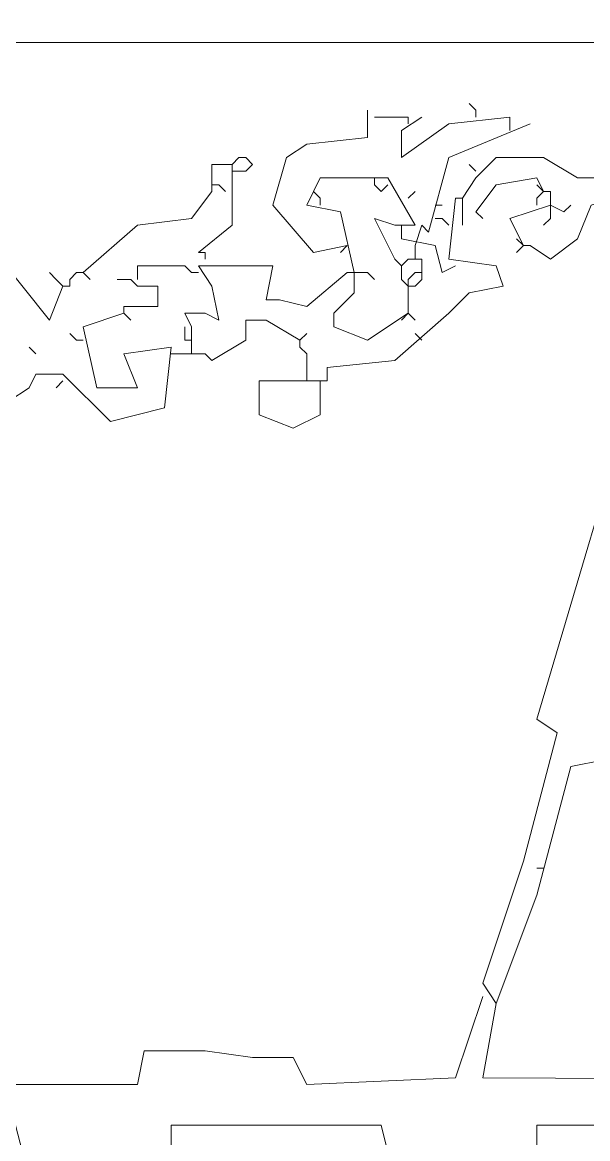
# Model space of a CAD drawing. Header units: millimetres. Extents: x -91 to 120, y -182 to 176.
# Drawn here: x -6.2 to 22.9, y 118.7 to 176.3 of the extents above; entities that cross this region are included whole.
import ezdxf

# ---------------------------------------------------------------- set-up
doc = ezdxf.new("R2010")
doc.units = ezdxf.units.MM
doc.header["$MEASUREMENT"] = 0
doc.layers.add('Katman 1', color=7, linetype='Continuous')

msp = doc.modelspace()

# ---------------------------------------------------------------- linework, layer by layer
at = {"layer": 'Katman 1', "lineweight": 9}
for points, knots in [([(18.1906, 125.6844), (18.1906, 125.6844), (20.2836, 131.2658), (20.2836, 131.2658), (20.2836, 131.2658), (20.2836, 131.2658), (22.0278, 137.8937), (22.0278, 137.8937), (22.0278, 137.8937), (22.0278, 137.8937), (23.772, 138.2425), (23.772, 138.2425), (23.772, 138.2425), (23.772, 138.2425), (29.3534, 157.0797), (29.3534, 157.0797), (29.3534, 157.0797), (29.3534, 157.0797), (27.958, 157.7774), (27.958, 157.7774), (27.958, 157.7774), (27.958, 157.7774), (33.1906, 175.5681), (33.1906, 175.5681), (33.1906, 175.5681), (33.1906, 175.5681), (41.5627, 175.5681), (41.5627, 175.5681), (41.5627, 175.5681), (41.5627, 175.5681), (41.9115, 174.1727), (41.9115, 174.1727), (41.9115, 174.1727), (41.9115, 174.1727), (47.1441, 173.8239), (47.1441, 173.8239), (47.1441, 173.8239), (47.1441, 173.8239), (49.5859, 174.1727), (49.5859, 174.1727), (49.5859, 174.1727), (49.5859, 174.1727), (49.5859, 175.5681), (49.5859, 175.5681), (49.5859, 175.5681), (49.5859, 175.5681), (60.3999, 175.5681), (60.3999, 175.5681), (60.3999, 175.5681), (60.3999, 175.5681), (60.7487, 174.1727), (60.7487, 174.1727), (60.7487, 174.1727), (60.7487, 174.1727), (61.4464, 174.1727), (61.4464, 174.1727), (61.4464, 174.1727), (61.4464, 174.1727), (67.3766, 173.8239), (67.3766, 173.8239), (67.3766, 173.8239), (67.3766, 173.8239), (68.4231, 174.1727), (68.4231, 174.1727), (68.4231, 174.1727), (68.4231, 174.1727), (68.4231, 175.5681), (68.4231, 175.5681), (68.4231, 175.5681), (68.4231, 175.5681), (76.7952, 175.5681), (76.7952, 175.5681), (76.7952, 175.5681), (76.7952, 175.5681), (82.0278, 157.4286), (82.0278, 157.4286), (82.0278, 157.4286), (82.0278, 157.4286), (80.6324, 157.0797), (80.6324, 157.0797), (80.6324, 157.0797), (80.6324, 157.0797), (86.5627, 137.8937), (86.5627, 137.8937), (86.5627, 137.8937), (86.5627, 137.8937), (89.7022, 137.8937), (89.7022, 137.8937), (89.7022, 137.8937), (89.7022, 137.8937), (97.7255, 137.5448), (97.7255, 137.5448), (97.7255, 137.5448), (97.7255, 137.5448), (97.7255, 136.1495), (97.7255, 136.1495), (97.7255, 136.1495), (97.7255, 136.1495), (99.8185, 136.1495), (99.8185, 136.1495), (99.8185, 136.1495), (99.8185, 136.1495), (105.7487, 135.8007), (105.7487, 135.8007), (105.7487, 135.8007), (105.7487, 135.8007), (109.5859, 136.1495), (109.5859, 136.1495), (109.5859, 136.1495), (109.5859, 136.1495), (109.9348, 137.5448), (109.9348, 137.5448), (109.9348, 137.5448), (109.9348, 137.5448), (116.9115, 137.8937), (116.9115, 137.8937), (116.9115, 137.8937), (116.9115, 137.8937), (117.2603, 148.3588), (117.2603, 148.3588), (117.2603, 148.3588), (117.2603, 148.3588), (118.6557, 148.3588), (118.6557, 148.3588), (118.6557, 148.3588), (118.6557, 148.3588), (118.6557, 163.7076), (118.6557, 163.7076), (118.6557, 163.7076), (118.6557, 163.7076), (116.9115, 164.4053), (116.9115, 164.4053), (116.9115, 164.4053), (116.9115, 164.4053), (116.9115, 174.5216), (116.9115, 174.5216), (116.9115, 174.5216), (116.9115, 174.5216), (109.5859, 174.8704), (109.5859, 174.8704), (109.5859, 174.8704), (109.5859, 174.8704), (109.5859, 176.2658), (109.5859, 176.2658), (109.5859, 176.2658), (109.5859, 176.2658), (97.7255, 175.9169), (97.7255, 175.9169), (97.7255, 175.9169), (97.7255, 175.9169), (97.7255, 174.5216), (97.7255, 174.5216), (97.7255, 174.5216), (97.7255, 174.5216), (89.3534, 174.1727), (89.3534, 174.1727), (89.3534, 174.1727), (89.3534, 174.1727), (90.7487, 171.382), (90.7487, 171.382), (90.7487, 171.382), (90.7487, 171.382), (90.051, 166.8472), (90.051, 166.8472), (90.051, 166.8472), (90.051, 166.8472), (86.5627, 161.9634), (86.5627, 161.9634), (86.5627, 161.9634), (86.5627, 161.9634), (86.2138, 162.3123), (86.2138, 162.3123)], [0, 0, 0, 0, 0.0227273, 0.0227273, 0.0227273, 0.0227273, 0.0454545, 0.0454545, 0.0454545, 0.0454545, 0.0681818, 0.0681818, 0.0681818, 0.0681818, 0.0909091, 0.0909091, 0.0909091, 0.0909091, 0.1136364, 0.1136364, 0.1136364, 0.1136364, 0.1363636, 0.1363636, 0.1363636, 0.1363636, 0.1590909, 0.1590909, 0.1590909, 0.1590909, 0.1818182, 0.1818182, 0.1818182, 0.1818182, 0.2045455, 0.2045455, 0.2045455, 0.2045455, 0.2272727, 0.2272727, 0.2272727, 0.2272727, 0.25, 0.25, 0.25, 0.25, 0.2727273, 0.2727273, 0.2727273, 0.2727273, 0.2954545, 0.2954545, 0.2954545, 0.2954545, 0.3181818, 0.3181818, 0.3181818, 0.3181818, 0.3409091, 0.3409091, 0.3409091, 0.3409091, 0.3636364, 0.3636364, 0.3636364, 0.3636364, 0.3863636, 0.3863636, 0.3863636, 0.3863636, 0.4090909, 0.4090909, 0.4090909, 0.4090909, 0.4318182, 0.4318182, 0.4318182, 0.4318182, 0.4545455, 0.4545455, 0.4545455, 0.4545455, 0.4772727, 0.4772727, 0.4772727, 0.4772727, 0.5, 0.5, 0.5, 0.5, 0.5227273, 0.5227273, 0.5227273, 0.5227273, 0.5454545, 0.5454545, 0.5454545, 0.5454545, 0.5681818, 0.5681818, 0.5681818, 0.5681818, 0.5909091, 0.5909091, 0.5909091, 0.5909091, 0.6136364, 0.6136364, 0.6136364, 0.6136364, 0.6363636, 0.6363636, 0.6363636, 0.6363636, 0.6590909, 0.6590909, 0.6590909, 0.6590909, 0.6818182, 0.6818182, 0.6818182, 0.6818182, 0.7045455, 0.7045455, 0.7045455, 0.7045455, 0.7272727, 0.7272727, 0.7272727, 0.7272727, 0.75, 0.75, 0.75, 0.75, 0.7727273, 0.7727273, 0.7727273, 0.7727273, 0.7954545, 0.7954545, 0.7954545, 0.7954545, 0.8181818, 0.8181818, 0.8181818, 0.8181818, 0.8409091, 0.8409091, 0.8409091, 0.8409091, 0.8636364, 0.8636364, 0.8636364, 0.8636364, 0.8863636, 0.8863636, 0.8863636, 0.8863636, 0.9090909, 0.9090909, 0.9090909, 0.9090909, 0.9318182, 0.9318182, 0.9318182, 0.9318182, 0.9545455, 0.9545455, 0.9545455, 0.9545455, 1, 1, 1, 1]), ([(18.1906, 125.6844), (18.1906, 125.6844), (17.4929, 126.7309), (17.4929, 126.7309), (17.4929, 126.7309), (17.4929, 126.7309), (19.5859, 133.0099), (19.5859, 133.0099), (19.5859, 133.0099), (19.5859, 133.0099), (21.3301, 139.6379), (21.3301, 139.6379), (21.3301, 139.6379), (21.3301, 139.6379), (20.2836, 140.3355), (20.2836, 140.3355), (20.2836, 140.3355), (20.2836, 140.3355), (25.865, 159.1727), (25.865, 159.1727), (25.865, 159.1727), (25.865, 159.1727), (27.6092, 159.5216), (27.6092, 159.5216), (27.6092, 159.5216), (27.6092, 159.5216), (32.1441, 175.2193), (32.1441, 175.2193), (32.1441, 175.2193), (32.1441, 175.2193), (-43.2048, 175.2193), (-43.2048, 175.2193), (-43.2048, 175.2193), (-43.2048, 175.2193), (-38.321, 159.1727), (-38.321, 159.1727), (-38.321, 159.1727), (-38.321, 159.1727), (-36.5769, 159.1727), (-36.5769, 159.1727), (-36.5769, 159.1727), (-36.5769, 159.1727), (-31.3443, 141.7309), (-31.3443, 141.7309), (-31.3443, 141.7309), (-31.3443, 141.7309), (-31.3443, 139.9867), (-31.3443, 139.9867), (-31.3443, 139.9867), (-31.3443, 139.9867), (-32.3908, 139.6379), (-32.3908, 139.6379), (-32.3908, 139.6379), (-32.3908, 139.6379), (-26.8094, 121.4983), (-26.8094, 121.4983), (-26.8094, 121.4983), (-26.8094, 121.4983), (-19.135, 121.4983), (-19.135, 121.4983), (-19.135, 121.4983), (-19.135, 121.4983), (-18.7862, 123.2425), (-18.7862, 123.2425), (-18.7862, 123.2425), (-18.7862, 123.2425), (-13.5536, 123.2425), (-13.5536, 123.2425), (-13.5536, 123.2425), (-13.5536, 123.2425), (-12.8559, 122.8937), (-12.8559, 122.8937), (-12.8559, 122.8937), (-12.8559, 122.8937), (-11.1117, 122.8937), (-11.1117, 122.8937), (-11.1117, 122.8937), (-11.1117, 122.8937), (-10.7629, 121.4983), (-10.7629, 121.4983), (-10.7629, 121.4983), (-10.7629, 121.4983), (-0.2978, 121.4983), (-0.2978, 121.4983), (-0.2978, 121.4983), (-0.2978, 121.4983), (0.051, 123.2425), (0.051, 123.2425), (0.051, 123.2425), (0.051, 123.2425), (3.1906, 123.2425), (3.1906, 123.2425), (3.1906, 123.2425), (3.1906, 123.2425), (5.6324, 122.8937), (5.6324, 122.8937), (5.6324, 122.8937), (5.6324, 122.8937), (7.7255, 122.8937), (7.7255, 122.8937), (7.7255, 122.8937), (7.7255, 122.8937), (8.4231, 121.4983), (8.4231, 121.4983), (8.4231, 121.4983), (8.4231, 121.4983), (16.0976, 121.8472), (16.0976, 121.8472), (16.0976, 121.8472), (16.0976, 121.8472), (17.4929, 126.0332), (17.4929, 126.0332)], [0, 0, 0, 0, 0.0344828, 0.0344828, 0.0344828, 0.0344828, 0.0689655, 0.0689655, 0.0689655, 0.0689655, 0.1034483, 0.1034483, 0.1034483, 0.1034483, 0.137931, 0.137931, 0.137931, 0.137931, 0.1724138, 0.1724138, 0.1724138, 0.1724138, 0.2068966, 0.2068966, 0.2068966, 0.2068966, 0.2413793, 0.2413793, 0.2413793, 0.2413793, 0.2758621, 0.2758621, 0.2758621, 0.2758621, 0.3103448, 0.3103448, 0.3103448, 0.3103448, 0.3448276, 0.3448276, 0.3448276, 0.3448276, 0.3793103, 0.3793103, 0.3793103, 0.3793103, 0.4137931, 0.4137931, 0.4137931, 0.4137931, 0.4482759, 0.4482759, 0.4482759, 0.4482759, 0.4827586, 0.4827586, 0.4827586, 0.4827586, 0.5172414, 0.5172414, 0.5172414, 0.5172414, 0.5517241, 0.5517241, 0.5517241, 0.5517241, 0.5862069, 0.5862069, 0.5862069, 0.5862069, 0.6206897, 0.6206897, 0.6206897, 0.6206897, 0.6551724, 0.6551724, 0.6551724, 0.6551724, 0.6896552, 0.6896552, 0.6896552, 0.6896552, 0.7241379, 0.7241379, 0.7241379, 0.7241379, 0.7586207, 0.7586207, 0.7586207, 0.7586207, 0.7931034, 0.7931034, 0.7931034, 0.7931034, 0.8275862, 0.8275862, 0.8275862, 0.8275862, 0.862069, 0.862069, 0.862069, 0.862069, 0.8965517, 0.8965517, 0.8965517, 0.8965517, 0.9310345, 0.9310345, 0.9310345, 0.9310345, 1, 1, 1, 1]), ([(10.5162, 164.7541), (10.5162, 164.7541), (8.772, 164.4053), (8.772, 164.4053), (8.772, 164.4053), (8.772, 164.4053), (6.679, 166.8472), (6.679, 166.8472), (6.679, 166.8472), (6.679, 166.8472), (7.3766, 169.289), (7.3766, 169.289), (7.3766, 169.289), (7.3766, 169.289), (8.4231, 169.9867), (8.4231, 169.9867), (8.4231, 169.9867), (8.4231, 169.9867), (11.5627, 170.3355), (11.5627, 170.3355), (11.5627, 170.3355), (11.5627, 170.3355), (11.5627, 171.7309), (11.5627, 171.7309)], [0, 0, 0, 0, 0.1428571, 0.1428571, 0.1428571, 0.1428571, 0.2857143, 0.2857143, 0.2857143, 0.2857143, 0.4285714, 0.4285714, 0.4285714, 0.4285714, 0.5714286, 0.5714286, 0.5714286, 0.5714286, 0.7142857, 0.7142857, 0.7142857, 0.7142857, 1, 1, 1, 1]), ([(17.1441, 171.382), (17.1441, 171.382), (17.1441, 171.7309), (17.1441, 171.7309), (17.1441, 171.7309), (17.1441, 171.7309), (16.7952, 172.0797), (16.7952, 172.0797)], [0, 0, 0, 0, 0.3333333, 0.3333333, 0.3333333, 0.3333333, 1, 1, 1, 1]), ([(13.6557, 171.0332), (13.6557, 171.0332), (13.6557, 171.382), (13.6557, 171.382), (13.6557, 171.382), (13.6557, 171.382), (11.9115, 171.382), (11.9115, 171.382)], [0, 0, 0, 0, 0.3333333, 0.3333333, 0.3333333, 0.3333333, 1, 1, 1, 1]), ([(18.8882, 170.6844), (18.8882, 170.6844), (18.8882, 171.382), (18.8882, 171.382), (18.8882, 171.382), (18.8882, 171.382), (15.7487, 171.0332), (15.7487, 171.0332), (15.7487, 171.0332), (15.7487, 171.0332), (13.3069, 169.289), (13.3069, 169.289), (13.3069, 169.289), (13.3069, 169.289), (13.3069, 170.6844), (13.3069, 170.6844), (13.3069, 170.6844), (13.3069, 170.6844), (14.3534, 171.382), (14.3534, 171.382)], [0, 0, 0, 0, 0.1666667, 0.1666667, 0.1666667, 0.1666667, 0.3333333, 0.3333333, 0.3333333, 0.3333333, 0.5, 0.5, 0.5, 0.5, 0.6666667, 0.6666667, 0.6666667, 0.6666667, 1, 1, 1, 1]), ([(14.0045, 164.7541), (14.0045, 164.7541), (14.3534, 165.8006), (14.3534, 165.8006), (14.3534, 165.8006), (14.3534, 165.8006), (14.7022, 165.4518), (14.7022, 165.4518), (14.7022, 165.4518), (14.7022, 165.4518), (15.7487, 169.289), (15.7487, 169.289), (15.7487, 169.289), (15.7487, 169.289), (19.9348, 171.0332), (19.9348, 171.0332)], [0, 0, 0, 0, 0.2, 0.2, 0.2, 0.2, 0.4, 0.4, 0.4, 0.4, 0.6, 0.6, 0.6, 0.6, 1, 1, 1, 1]), ([(4.9348, 168.5913), (4.9348, 168.5913), (5.2836, 168.5913), (5.2836, 168.5913), (5.2836, 168.5913), (5.2836, 168.5913), (5.6324, 168.9402), (5.6324, 168.9402), (5.6324, 168.9402), (5.6324, 168.9402), (5.2836, 169.289), (5.2836, 169.289), (5.2836, 169.289), (5.2836, 169.289), (4.9348, 169.289), (4.9348, 169.289), (4.9348, 169.289), (4.9348, 169.289), (4.5859, 168.9402), (4.5859, 168.9402)], [0, 0, 0, 0, 0.1666667, 0.1666667, 0.1666667, 0.1666667, 0.3333333, 0.3333333, 0.3333333, 0.3333333, 0.5, 0.5, 0.5, 0.5, 0.6666667, 0.6666667, 0.6666667, 0.6666667, 1, 1, 1, 1]), ([(16.4464, 167.196), (16.4464, 167.196), (17.1441, 168.2425), (17.1441, 168.2425), (17.1441, 168.2425), (17.1441, 168.2425), (18.1906, 169.289), (18.1906, 169.289), (18.1906, 169.289), (18.1906, 169.289), (20.6324, 169.289), (20.6324, 169.289), (20.6324, 169.289), (20.6324, 169.289), (22.3766, 168.2425), (22.3766, 168.2425), (22.3766, 168.2425), (22.3766, 168.2425), (25.1673, 168.2425), (25.1673, 168.2425)], [0, 0, 0, 0, 0.1666667, 0.1666667, 0.1666667, 0.1666667, 0.3333333, 0.3333333, 0.3333333, 0.3333333, 0.5, 0.5, 0.5, 0.5, 0.6666667, 0.6666667, 0.6666667, 0.6666667, 1, 1, 1, 1]), ([(19.5859, 164.7541), (19.5859, 164.7541), (19.9348, 164.7541), (19.9348, 164.7541), (19.9348, 164.7541), (19.9348, 164.7541), (20.9813, 164.0565), (20.9813, 164.0565), (20.9813, 164.0565), (20.9813, 164.0565), (22.3766, 165.103), (22.3766, 165.103), (22.3766, 165.103), (22.3766, 165.103), (23.0743, 166.8472), (23.0743, 166.8472), (23.0743, 166.8472), (23.0743, 166.8472), (25.1673, 167.5448), (25.1673, 167.5448), (25.1673, 167.5448), (25.1673, 167.5448), (25.5162, 169.289), (25.5162, 169.289)], [0, 0, 0, 0, 0.1428571, 0.1428571, 0.1428571, 0.1428571, 0.2857143, 0.2857143, 0.2857143, 0.2857143, 0.4285714, 0.4285714, 0.4285714, 0.4285714, 0.5714286, 0.5714286, 0.5714286, 0.5714286, 0.7142857, 0.7142857, 0.7142857, 0.7142857, 1, 1, 1, 1]), ([(-3.0885, 163.3588), (-3.0885, 163.3588), (-0.2978, 165.8006), (-0.2978, 165.8006), (-0.2978, 165.8006), (-0.2978, 165.8006), (2.4929, 166.1495), (2.4929, 166.1495), (2.4929, 166.1495), (2.4929, 166.1495), (3.5394, 167.5448), (3.5394, 167.5448), (3.5394, 167.5448), (3.5394, 167.5448), (3.5394, 168.9402), (3.5394, 168.9402), (3.5394, 168.9402), (3.5394, 168.9402), (4.5859, 168.9402), (4.5859, 168.9402), (4.5859, 168.9402), (4.5859, 168.9402), (4.5859, 165.8006), (4.5859, 165.8006), (4.5859, 165.8006), (4.5859, 165.8006), (2.8417, 164.4053), (2.8417, 164.4053), (2.8417, 164.4053), (2.8417, 164.4053), (3.1906, 164.4053), (3.1906, 164.4053), (3.1906, 164.4053), (3.1906, 164.4053), (3.1906, 164.0565), (3.1906, 164.0565)], [0, 0, 0, 0, 0.1, 0.1, 0.1, 0.1, 0.2, 0.2, 0.2, 0.2, 0.3, 0.3, 0.3, 0.3, 0.4, 0.4, 0.4, 0.4, 0.5, 0.5, 0.5, 0.5, 0.6, 0.6, 0.6, 0.6, 0.7, 0.7, 0.7, 0.7, 0.8, 0.8, 0.8, 0.8, 1, 1, 1, 1]), ([(4.9348, 168.5913), (4.9348, 168.5913), (4.5859, 168.5913), (4.5859, 168.5913), (4.5859, 168.5913), (4.5859, 168.5913), (4.5859, 168.9402), (4.5859, 168.9402)], [0, 0, 0, 0, 0.3333333, 0.3333333, 0.3333333, 0.3333333, 1, 1, 1, 1]), ([(10.865, 163.3588), (10.865, 163.3588), (10.1673, 166.4983), (10.1673, 166.4983), (10.1673, 166.4983), (10.1673, 166.4983), (8.4231, 166.8472), (8.4231, 166.8472), (8.4231, 166.8472), (8.4231, 166.8472), (9.1208, 168.2425), (9.1208, 168.2425), (9.1208, 168.2425), (9.1208, 168.2425), (12.6092, 168.2425), (12.6092, 168.2425), (12.6092, 168.2425), (12.6092, 168.2425), (14.0045, 165.8006), (14.0045, 165.8006), (14.0045, 165.8006), (14.0045, 165.8006), (12.958, 165.8006), (12.958, 165.8006), (12.958, 165.8006), (12.958, 165.8006), (11.9115, 166.1495), (11.9115, 166.1495), (11.9115, 166.1495), (11.9115, 166.1495), (12.958, 164.0565), (12.958, 164.0565), (12.958, 164.0565), (12.958, 164.0565), (13.3069, 163.7076), (13.3069, 163.7076)], [0, 0, 0, 0, 0.1, 0.1, 0.1, 0.1, 0.2, 0.2, 0.2, 0.2, 0.3, 0.3, 0.3, 0.3, 0.4, 0.4, 0.4, 0.4, 0.5, 0.5, 0.5, 0.5, 0.6, 0.6, 0.6, 0.6, 0.7, 0.7, 0.7, 0.7, 0.8, 0.8, 0.8, 0.8, 1, 1, 1, 1]), ([(12.6092, 167.8937), (12.6092, 167.8937), (12.2604, 167.5448), (12.2604, 167.5448), (12.2604, 167.5448), (12.2604, 167.5448), (11.9115, 167.8937), (11.9115, 167.8937), (11.9115, 167.8937), (11.9115, 167.8937), (11.9115, 168.2425), (11.9115, 168.2425)], [0, 0, 0, 0, 0.25, 0.25, 0.25, 0.25, 0.5, 0.5, 0.5, 0.5, 1, 1, 1, 1]), ([(20.6324, 167.5448), (20.6324, 167.5448), (20.2836, 168.2425), (20.2836, 168.2425), (20.2836, 168.2425), (20.2836, 168.2425), (18.1906, 167.8937), (18.1906, 167.8937), (18.1906, 167.8937), (18.1906, 167.8937), (17.1441, 166.4983), (17.1441, 166.4983), (17.1441, 166.4983), (17.1441, 166.4983), (17.4929, 166.1495), (17.4929, 166.1495)], [0, 0, 0, 0, 0.2, 0.2, 0.2, 0.2, 0.4, 0.4, 0.4, 0.4, 0.6, 0.6, 0.6, 0.6, 1, 1, 1, 1]), ([(3.5394, 167.8937), (3.5394, 167.8937), (3.8883, 167.8937), (3.8883, 167.8937), (3.8883, 167.8937), (3.8883, 167.8937), (4.2371, 167.5448), (4.2371, 167.5448)], [0, 0, 0, 0, 0.3333333, 0.3333333, 0.3333333, 0.3333333, 1, 1, 1, 1]), ([(9.1208, 166.8472), (9.1208, 166.8472), (9.1208, 167.196), (9.1208, 167.196), (9.1208, 167.196), (9.1208, 167.196), (8.772, 167.5448), (8.772, 167.5448)], [0, 0, 0, 0, 0.3333333, 0.3333333, 0.3333333, 0.3333333, 1, 1, 1, 1]), ([(20.2836, 166.8472), (20.2836, 166.8472), (20.2836, 167.196), (20.2836, 167.196), (20.2836, 167.196), (20.2836, 167.196), (20.6324, 167.5448), (20.6324, 167.5448), (20.6324, 167.5448), (20.6324, 167.5448), (20.9813, 167.5448), (20.9813, 167.5448), (20.9813, 167.5448), (20.9813, 167.5448), (20.9813, 166.8472), (20.9813, 166.8472)], [0, 0, 0, 0, 0.2, 0.2, 0.2, 0.2, 0.4, 0.4, 0.4, 0.4, 0.6, 0.6, 0.6, 0.6, 1, 1, 1, 1]), ([(8.4231, 157.7774), (8.4231, 157.7774), (9.4696, 157.7774), (9.4696, 157.7774), (9.4696, 157.7774), (9.4696, 157.7774), (9.4696, 158.4751), (9.4696, 158.4751), (9.4696, 158.4751), (9.4696, 158.4751), (12.958, 158.8239), (12.958, 158.8239), (12.958, 158.8239), (12.958, 158.8239), (15.7487, 161.2658), (15.7487, 161.2658), (15.7487, 161.2658), (15.7487, 161.2658), (16.7952, 162.3123), (16.7952, 162.3123), (16.7952, 162.3123), (16.7952, 162.3123), (18.5394, 162.6611), (18.5394, 162.6611), (18.5394, 162.6611), (18.5394, 162.6611), (18.1906, 163.7076), (18.1906, 163.7076), (18.1906, 163.7076), (18.1906, 163.7076), (15.7487, 164.0565), (15.7487, 164.0565), (15.7487, 164.0565), (15.7487, 164.0565), (16.0976, 167.196), (16.0976, 167.196), (16.0976, 167.196), (16.0976, 167.196), (16.4464, 167.196), (16.4464, 167.196)], [0, 0, 0, 0, 0.0909091, 0.0909091, 0.0909091, 0.0909091, 0.1818182, 0.1818182, 0.1818182, 0.1818182, 0.2727273, 0.2727273, 0.2727273, 0.2727273, 0.3636364, 0.3636364, 0.3636364, 0.3636364, 0.4545455, 0.4545455, 0.4545455, 0.4545455, 0.5454545, 0.5454545, 0.5454545, 0.5454545, 0.6363636, 0.6363636, 0.6363636, 0.6363636, 0.7272727, 0.7272727, 0.7272727, 0.7272727, 0.8181818, 0.8181818, 0.8181818, 0.8181818, 1, 1, 1, 1]), ([(-4.135, 162.6611), (-4.135, 162.6611), (-4.8327, 160.9169), (-4.8327, 160.9169), (-4.8327, 160.9169), (-4.8327, 160.9169), (-7.6234, 164.4053), (-7.6234, 164.4053), (-7.6234, 164.4053), (-7.6234, 164.4053), (-9.7164, 165.4518), (-9.7164, 165.4518), (-9.7164, 165.4518), (-9.7164, 165.4518), (-11.8094, 165.8006), (-11.8094, 165.8006), (-11.8094, 165.8006), (-11.8094, 165.8006), (-11.4606, 166.4983), (-11.4606, 166.4983)], [0, 0, 0, 0, 0.1666667, 0.1666667, 0.1666667, 0.1666667, 0.3333333, 0.3333333, 0.3333333, 0.3333333, 0.5, 0.5, 0.5, 0.5, 0.6666667, 0.6666667, 0.6666667, 0.6666667, 1, 1, 1, 1]), ([(19.5859, 164.7541), (19.5859, 164.7541), (18.8882, 166.1495), (18.8882, 166.1495), (18.8882, 166.1495), (18.8882, 166.1495), (20.9813, 166.8472), (20.9813, 166.8472), (20.9813, 166.8472), (20.9813, 166.8472), (21.679, 166.4983), (21.679, 166.4983), (21.679, 166.4983), (21.679, 166.4983), (22.0278, 166.8472), (22.0278, 166.8472)], [0, 0, 0, 0, 0.2, 0.2, 0.2, 0.2, 0.4, 0.4, 0.4, 0.4, 0.6, 0.6, 0.6, 0.6, 1, 1, 1, 1]), ([(20.9813, 166.4983), (20.9813, 166.4983), (20.9813, 166.1495), (20.9813, 166.1495), (20.9813, 166.1495), (20.9813, 166.1495), (20.6324, 165.8006), (20.6324, 165.8006)], [0, 0, 0, 0, 0.3333333, 0.3333333, 0.3333333, 0.3333333, 1, 1, 1, 1]), ([(15.7487, 165.8006), (15.7487, 165.8006), (15.3999, 166.1495), (15.3999, 166.1495), (15.3999, 166.1495), (15.3999, 166.1495), (15.051, 166.1495), (15.051, 166.1495)], [0, 0, 0, 0, 0.3333333, 0.3333333, 0.3333333, 0.3333333, 1, 1, 1, 1]), ([(16.0976, 163.7076), (16.0976, 163.7076), (15.3999, 163.3588), (15.3999, 163.3588), (15.3999, 163.3588), (15.3999, 163.3588), (15.051, 164.7541), (15.051, 164.7541), (15.051, 164.7541), (15.051, 164.7541), (13.3069, 165.103), (13.3069, 165.103), (13.3069, 165.103), (13.3069, 165.103), (13.3069, 165.4518), (13.3069, 165.4518)], [0, 0, 0, 0, 0.2, 0.2, 0.2, 0.2, 0.4, 0.4, 0.4, 0.4, 0.6, 0.6, 0.6, 0.6, 1, 1, 1, 1]), ([(13.6557, 162.6611), (13.6557, 162.6611), (13.3069, 163.01), (13.3069, 163.01), (13.3069, 163.01), (13.3069, 163.01), (13.3069, 163.7076), (13.3069, 163.7076), (13.3069, 163.7076), (13.3069, 163.7076), (13.6557, 164.0565), (13.6557, 164.0565), (13.6557, 164.0565), (13.6557, 164.0565), (14.3534, 164.0565), (14.3534, 164.0565), (14.3534, 164.0565), (14.3534, 164.0565), (14.3534, 163.3588), (14.3534, 163.3588)], [0, 0, 0, 0, 0.1666667, 0.1666667, 0.1666667, 0.1666667, 0.3333333, 0.3333333, 0.3333333, 0.3333333, 0.5, 0.5, 0.5, 0.5, 0.6666667, 0.6666667, 0.6666667, 0.6666667, 1, 1, 1, 1]), ([(-0.2978, 163.01), (-0.2978, 163.01), (-0.2978, 163.7076), (-0.2978, 163.7076), (-0.2978, 163.7076), (-0.2978, 163.7076), (2.1441, 163.7076), (2.1441, 163.7076), (2.1441, 163.7076), (2.1441, 163.7076), (2.4929, 163.3588), (2.4929, 163.3588), (2.4929, 163.3588), (2.4929, 163.3588), (2.8417, 163.3588), (2.8417, 163.3588)], [0, 0, 0, 0, 0.2, 0.2, 0.2, 0.2, 0.4, 0.4, 0.4, 0.4, 0.6, 0.6, 0.6, 0.6, 1, 1, 1, 1]), ([(2.4929, 159.1727), (2.4929, 159.1727), (2.4929, 160.5681), (2.4929, 160.5681), (2.4929, 160.5681), (2.4929, 160.5681), (2.1441, 161.2658), (2.1441, 161.2658), (2.1441, 161.2658), (2.1441, 161.2658), (3.1906, 161.2658), (3.1906, 161.2658), (3.1906, 161.2658), (3.1906, 161.2658), (3.8883, 160.9169), (3.8883, 160.9169), (3.8883, 160.9169), (3.8883, 160.9169), (3.5394, 162.6611), (3.5394, 162.6611), (3.5394, 162.6611), (3.5394, 162.6611), (2.8417, 163.7076), (2.8417, 163.7076), (2.8417, 163.7076), (2.8417, 163.7076), (6.679, 163.7076), (6.679, 163.7076), (6.679, 163.7076), (6.679, 163.7076), (6.3301, 161.9634), (6.3301, 161.9634), (6.3301, 161.9634), (6.3301, 161.9634), (7.0278, 161.9634), (7.0278, 161.9634), (7.0278, 161.9634), (7.0278, 161.9634), (8.4231, 161.6146), (8.4231, 161.6146), (8.4231, 161.6146), (8.4231, 161.6146), (10.5162, 163.3588), (10.5162, 163.3588), (10.5162, 163.3588), (10.5162, 163.3588), (11.5627, 163.3588), (11.5627, 163.3588), (11.5627, 163.3588), (11.5627, 163.3588), (11.9115, 163.01), (11.9115, 163.01)], [0, 0, 0, 0, 0.0714286, 0.0714286, 0.0714286, 0.0714286, 0.1428571, 0.1428571, 0.1428571, 0.1428571, 0.2142857, 0.2142857, 0.2142857, 0.2142857, 0.2857143, 0.2857143, 0.2857143, 0.2857143, 0.3571429, 0.3571429, 0.3571429, 0.3571429, 0.4285714, 0.4285714, 0.4285714, 0.4285714, 0.5, 0.5, 0.5, 0.5, 0.5714286, 0.5714286, 0.5714286, 0.5714286, 0.6428571, 0.6428571, 0.6428571, 0.6428571, 0.7142857, 0.7142857, 0.7142857, 0.7142857, 0.7857143, 0.7857143, 0.7857143, 0.7857143, 0.8571429, 0.8571429, 0.8571429, 0.8571429, 1, 1, 1, 1]), ([(-4.135, 162.6611), (-4.135, 162.6611), (-4.4838, 163.01), (-4.4838, 163.01), (-4.4838, 163.01), (-4.4838, 163.01), (-4.8327, 163.3588), (-4.8327, 163.3588)], [0, 0, 0, 0, 0.3333333, 0.3333333, 0.3333333, 0.3333333, 1, 1, 1, 1]), ([(-4.135, 162.6611), (-4.135, 162.6611), (-3.7862, 162.6611), (-3.7862, 162.6611), (-3.7862, 162.6611), (-3.7862, 162.6611), (-3.7862, 163.01), (-3.7862, 163.01), (-3.7862, 163.01), (-3.7862, 163.01), (-3.4373, 163.3588), (-3.4373, 163.3588), (-3.4373, 163.3588), (-3.4373, 163.3588), (-3.0885, 163.3588), (-3.0885, 163.3588), (-3.0885, 163.3588), (-3.0885, 163.3588), (-2.7397, 163.01), (-2.7397, 163.01)], [0, 0, 0, 0, 0.1666667, 0.1666667, 0.1666667, 0.1666667, 0.3333333, 0.3333333, 0.3333333, 0.3333333, 0.5, 0.5, 0.5, 0.5, 0.6666667, 0.6666667, 0.6666667, 0.6666667, 1, 1, 1, 1]), ([(-0.9955, 161.2658), (-0.9955, 161.2658), (-0.9955, 161.6146), (-0.9955, 161.6146), (-0.9955, 161.6146), (-0.9955, 161.6146), (0.7487, 161.6146), (0.7487, 161.6146), (0.7487, 161.6146), (0.7487, 161.6146), (0.7487, 162.6611), (0.7487, 162.6611), (0.7487, 162.6611), (0.7487, 162.6611), (-0.2978, 162.6611), (-0.2978, 162.6611), (-0.2978, 162.6611), (-0.2978, 162.6611), (-0.6466, 163.01), (-0.6466, 163.01), (-0.6466, 163.01), (-0.6466, 163.01), (-1.3443, 163.01), (-1.3443, 163.01)], [0, 0, 0, 0, 0.1428571, 0.1428571, 0.1428571, 0.1428571, 0.2857143, 0.2857143, 0.2857143, 0.2857143, 0.4285714, 0.4285714, 0.4285714, 0.4285714, 0.5714286, 0.5714286, 0.5714286, 0.5714286, 0.7142857, 0.7142857, 0.7142857, 0.7142857, 1, 1, 1, 1]), ([(13.6557, 161.2658), (13.6557, 161.2658), (11.5627, 159.8704), (11.5627, 159.8704), (11.5627, 159.8704), (11.5627, 159.8704), (9.8185, 160.5681), (9.8185, 160.5681), (9.8185, 160.5681), (9.8185, 160.5681), (9.8185, 161.2658), (9.8185, 161.2658), (9.8185, 161.2658), (9.8185, 161.2658), (10.865, 162.3123), (10.865, 162.3123), (10.865, 162.3123), (10.865, 162.3123), (10.865, 163.3588), (10.865, 163.3588)], [0, 0, 0, 0, 0.1666667, 0.1666667, 0.1666667, 0.1666667, 0.3333333, 0.3333333, 0.3333333, 0.3333333, 0.5, 0.5, 0.5, 0.5, 0.6666667, 0.6666667, 0.6666667, 0.6666667, 1, 1, 1, 1]), ([(13.6557, 161.2658), (13.6557, 161.2658), (13.6557, 163.01), (13.6557, 163.01), (13.6557, 163.01), (13.6557, 163.01), (14.0045, 163.3588), (14.0045, 163.3588), (14.0045, 163.3588), (14.0045, 163.3588), (14.3534, 163.3588), (14.3534, 163.3588), (14.3534, 163.3588), (14.3534, 163.3588), (14.3534, 163.01), (14.3534, 163.01), (14.3534, 163.01), (14.3534, 163.01), (14.0045, 162.6611), (14.0045, 162.6611), (14.0045, 162.6611), (14.0045, 162.6611), (13.6557, 162.6611), (13.6557, 162.6611)], [0, 0, 0, 0, 0.1428571, 0.1428571, 0.1428571, 0.1428571, 0.2857143, 0.2857143, 0.2857143, 0.2857143, 0.4285714, 0.4285714, 0.4285714, 0.4285714, 0.5714286, 0.5714286, 0.5714286, 0.5714286, 0.7142857, 0.7142857, 0.7142857, 0.7142857, 1, 1, 1, 1]), ([(-6.9257, 156.7309), (-6.9257, 156.7309), (-5.8792, 157.4286), (-5.8792, 157.4286), (-5.8792, 157.4286), (-5.8792, 157.4286), (-5.5303, 158.1262), (-5.5303, 158.1262), (-5.5303, 158.1262), (-5.5303, 158.1262), (-4.135, 158.1262), (-4.135, 158.1262), (-4.135, 158.1262), (-4.135, 158.1262), (-1.6931, 155.6844), (-1.6931, 155.6844), (-1.6931, 155.6844), (-1.6931, 155.6844), (1.0975, 156.382), (1.0975, 156.382), (1.0975, 156.382), (1.0975, 156.382), (1.4464, 159.5216), (1.4464, 159.5216), (1.4464, 159.5216), (1.4464, 159.5216), (-0.9955, 159.1727), (-0.9955, 159.1727), (-0.9955, 159.1727), (-0.9955, 159.1727), (-0.2978, 157.4286), (-0.2978, 157.4286), (-0.2978, 157.4286), (-0.2978, 157.4286), (-2.3908, 157.4286), (-2.3908, 157.4286), (-2.3908, 157.4286), (-2.3908, 157.4286), (-3.0885, 160.5681), (-3.0885, 160.5681), (-3.0885, 160.5681), (-3.0885, 160.5681), (-0.9955, 161.2658), (-0.9955, 161.2658), (-0.9955, 161.2658), (-0.9955, 161.2658), (-0.6466, 160.9169), (-0.6466, 160.9169)], [0, 0, 0, 0, 0.0769231, 0.0769231, 0.0769231, 0.0769231, 0.1538462, 0.1538462, 0.1538462, 0.1538462, 0.2307692, 0.2307692, 0.2307692, 0.2307692, 0.3076923, 0.3076923, 0.3076923, 0.3076923, 0.3846154, 0.3846154, 0.3846154, 0.3846154, 0.4615385, 0.4615385, 0.4615385, 0.4615385, 0.5384615, 0.5384615, 0.5384615, 0.5384615, 0.6153846, 0.6153846, 0.6153846, 0.6153846, 0.6923077, 0.6923077, 0.6923077, 0.6923077, 0.7692308, 0.7692308, 0.7692308, 0.7692308, 0.8461538, 0.8461538, 0.8461538, 0.8461538, 1, 1, 1, 1]), ([(1.4464, 159.1727), (1.4464, 159.1727), (3.1906, 159.1727), (3.1906, 159.1727), (3.1906, 159.1727), (3.1906, 159.1727), (3.5394, 158.8239), (3.5394, 158.8239), (3.5394, 158.8239), (3.5394, 158.8239), (5.2836, 159.8704), (5.2836, 159.8704), (5.2836, 159.8704), (5.2836, 159.8704), (5.2836, 160.9169), (5.2836, 160.9169), (5.2836, 160.9169), (5.2836, 160.9169), (6.3301, 160.9169), (6.3301, 160.9169), (6.3301, 160.9169), (6.3301, 160.9169), (8.0743, 159.8704), (8.0743, 159.8704)], [0, 0, 0, 0, 0.1428571, 0.1428571, 0.1428571, 0.1428571, 0.2857143, 0.2857143, 0.2857143, 0.2857143, 0.4285714, 0.4285714, 0.4285714, 0.4285714, 0.5714286, 0.5714286, 0.5714286, 0.5714286, 0.7142857, 0.7142857, 0.7142857, 0.7142857, 1, 1, 1, 1]), ([(-3.0885, 159.8704), (-3.0885, 159.8704), (-3.4373, 159.8704), (-3.4373, 159.8704), (-3.4373, 159.8704), (-3.4373, 159.8704), (-3.7862, 160.2192), (-3.7862, 160.2192)], [0, 0, 0, 0, 0.3333333, 0.3333333, 0.3333333, 0.3333333, 1, 1, 1, 1]), ([(2.4929, 159.8704), (2.4929, 159.8704), (2.1441, 159.8704), (2.1441, 159.8704), (2.1441, 159.8704), (2.1441, 159.8704), (2.1441, 160.5681), (2.1441, 160.5681)], [0, 0, 0, 0, 0.3333333, 0.3333333, 0.3333333, 0.3333333, 1, 1, 1, 1]), ([(8.4231, 157.7774), (8.4231, 157.7774), (8.4231, 159.1727), (8.4231, 159.1727), (8.4231, 159.1727), (8.4231, 159.1727), (8.0743, 159.5216), (8.0743, 159.5216), (8.0743, 159.5216), (8.0743, 159.5216), (8.0743, 159.8704), (8.0743, 159.8704), (8.0743, 159.8704), (8.0743, 159.8704), (8.4231, 160.2192), (8.4231, 160.2192)], [0, 0, 0, 0, 0.2, 0.2, 0.2, 0.2, 0.4, 0.4, 0.4, 0.4, 0.6, 0.6, 0.6, 0.6, 1, 1, 1, 1]), ([(8.4231, 157.7774), (8.4231, 157.7774), (5.9813, 157.7774), (5.9813, 157.7774), (5.9813, 157.7774), (5.9813, 157.7774), (5.9813, 156.0332), (5.9813, 156.0332), (5.9813, 156.0332), (5.9813, 156.0332), (7.7255, 155.3355), (7.7255, 155.3355), (7.7255, 155.3355), (7.7255, 155.3355), (9.1208, 156.0332), (9.1208, 156.0332), (9.1208, 156.0332), (9.1208, 156.0332), (9.1208, 157.7774), (9.1208, 157.7774)], [0, 0, 0, 0, 0.1666667, 0.1666667, 0.1666667, 0.1666667, 0.3333333, 0.3333333, 0.3333333, 0.3333333, 0.5, 0.5, 0.5, 0.5, 0.6666667, 0.6666667, 0.6666667, 0.6666667, 1, 1, 1, 1]), ([(18.1906, 125.6844), (18.1906, 125.6844), (17.4929, 121.8472), (17.4929, 121.8472), (17.4929, 121.8472), (17.4929, 121.8472), (92.4929, 121.4983), (92.4929, 121.4983), (92.4929, 121.4983), (92.4929, 121.4983), (91.4464, 126.7309), (91.4464, 126.7309), (91.4464, 126.7309), (91.4464, 126.7309), (87.958, 137.8937), (87.958, 137.8937)], [0, 0, 0, 0, 0.2, 0.2, 0.2, 0.2, 0.4, 0.4, 0.4, 0.4, 0.6, 0.6, 0.6, 0.6, 1, 1, 1, 1]), ([(-25.4141, 83.4751), (-25.4141, 83.4751), (-20.1815, 101.2658), (-20.1815, 101.2658), (-20.1815, 101.2658), (-20.1815, 101.2658), (-19.135, 101.2658), (-19.135, 101.2658), (-19.135, 101.2658), (-19.135, 101.2658), (-18.4373, 100.9169), (-18.4373, 100.9169), (-18.4373, 100.9169), (-18.4373, 100.9169), (-12.8559, 119.4053), (-12.8559, 119.4053), (-12.8559, 119.4053), (-12.8559, 119.4053), (-6.5769, 119.4053), (-6.5769, 119.4053), (-6.5769, 119.4053), (-6.5769, 119.4053), (-6.228, 118.01), (-6.228, 118.01), (-6.228, 118.01), (-6.228, 118.01), (1.4464, 118.01), (1.4464, 118.01), (1.4464, 118.01), (1.4464, 118.01), (1.4464, 119.4053), (1.4464, 119.4053), (1.4464, 119.4053), (1.4464, 119.4053), (12.2604, 119.4053), (12.2604, 119.4053), (12.2604, 119.4053), (12.2604, 119.4053), (12.6092, 118.01), (12.6092, 118.01), (12.6092, 118.01), (12.6092, 118.01), (20.2836, 118.01), (20.2836, 118.01), (20.2836, 118.01), (20.2836, 118.01), (20.2836, 119.4053), (20.2836, 119.4053), (20.2836, 119.4053), (20.2836, 119.4053), (26.9115, 119.4053), (26.9115, 119.4053), (26.9115, 119.4053), (26.9115, 119.4053), (32.4929, 100.9169), (32.4929, 100.9169), (32.4929, 100.9169), (32.4929, 100.9169), (34.2371, 101.2658), (34.2371, 101.2658), (34.2371, 101.2658), (34.2371, 101.2658), (39.4697, 83.8239), (39.4697, 83.8239), (39.4697, 83.8239), (39.4697, 83.8239), (39.1208, 82.0797), (39.1208, 82.0797), (39.1208, 82.0797), (39.1208, 82.0797), (38.4231, 81.7309), (38.4231, 81.7309), (38.4231, 81.7309), (38.4231, 81.7309), (42.958, 65.6844), (42.958, 65.6844), (42.958, 65.6844), (42.958, 65.6844), (-28.9024, 65.6844), (-28.9024, 65.6844), (-28.9024, 65.6844), (-28.9024, 65.6844), (-24.3676, 81.7309), (-24.3676, 81.7309), (-24.3676, 81.7309), (-24.3676, 81.7309), (-25.7629, 82.0797), (-25.7629, 82.0797), (-25.7629, 82.0797), (-25.7629, 82.0797), (-25.0652, 83.4751), (-25.0652, 83.4751), (-25.0652, 83.4751), (-25.0652, 83.4751), (-24.7164, 83.1262), (-24.7164, 83.1262)], [0, 0, 0, 0, 0.04, 0.04, 0.04, 0.04, 0.08, 0.08, 0.08, 0.08, 0.12, 0.12, 0.12, 0.12, 0.16, 0.16, 0.16, 0.16, 0.2, 0.2, 0.2, 0.2, 0.24, 0.24, 0.24, 0.24, 0.28, 0.28, 0.28, 0.28, 0.32, 0.32, 0.32, 0.32, 0.36, 0.36, 0.36, 0.36, 0.4, 0.4, 0.4, 0.4, 0.44, 0.44, 0.44, 0.44, 0.48, 0.48, 0.48, 0.48, 0.52, 0.52, 0.52, 0.52, 0.56, 0.56, 0.56, 0.56, 0.6, 0.6, 0.6, 0.6, 0.64, 0.64, 0.64, 0.64, 0.68, 0.68, 0.68, 0.68, 0.72, 0.72, 0.72, 0.72, 0.76, 0.76, 0.76, 0.76, 0.8, 0.8, 0.8, 0.8, 0.84, 0.84, 0.84, 0.84, 0.88, 0.88, 0.88, 0.88, 0.92, 0.92, 0.92, 0.92, 1, 1, 1, 1])]:
    msp.add_open_spline(points, degree=3, knots=knots, dxfattribs=at)
for points in [[(17.1441, 168.5913), (17.1441, 168.5913), (16.7952, 168.9402), (16.7952, 168.9402)], [(13.6557, 167.196), (13.6557, 167.196), (14.0045, 167.5448), (14.0045, 167.5448)], [(20.6324, 167.5448), (20.6324, 167.5448), (20.2836, 167.8937), (20.2836, 167.8937)], [(16.4464, 165.8006), (16.4464, 165.8006), (16.4464, 167.196), (16.4464, 167.196)], [(15.051, 166.8472), (15.051, 166.8472), (15.3999, 166.8472), (15.3999, 166.8472)], [(20.9813, 166.8472), (20.9813, 166.8472), (20.9813, 166.4983), (20.9813, 166.4983)], [(13.3069, 165.4518), (13.3069, 165.4518), (13.3069, 165.8006), (13.3069, 165.8006)], [(10.5162, 164.7541), (10.5162, 164.7541), (10.1673, 164.4053), (10.1673, 164.4053)], [(14.0045, 164.0565), (14.0045, 164.0565), (14.0045, 164.7541), (14.0045, 164.7541)], [(19.5859, 164.7541), (19.5859, 164.7541), (19.2371, 165.103), (19.2371, 165.103)], [(19.5859, 164.7541), (19.5859, 164.7541), (19.2371, 164.4053), (19.2371, 164.4053)], [(13.6557, 161.2658), (13.6557, 161.2658), (13.3069, 160.9169), (13.3069, 160.9169)], [(13.6557, 161.2658), (13.6557, 161.2658), (14.0045, 160.9169), (14.0045, 160.9169)], [(14.3534, 159.8704), (14.3534, 159.8704), (14.0045, 160.2192), (14.0045, 160.2192)], [(-5.5303, 159.1727), (-5.5303, 159.1727), (-5.8792, 159.5216), (-5.8792, 159.5216)], [(-4.135, 157.7774), (-4.135, 157.7774), (-4.4838, 157.4286), (-4.4838, 157.4286)], [(20.2836, 132.6611), (20.2836, 132.6611), (20.6324, 132.6611), (20.6324, 132.6611)]]:
    msp.add_open_spline(points, degree=3, dxfattribs=at)

doc.saveas('drawing.dxf')
